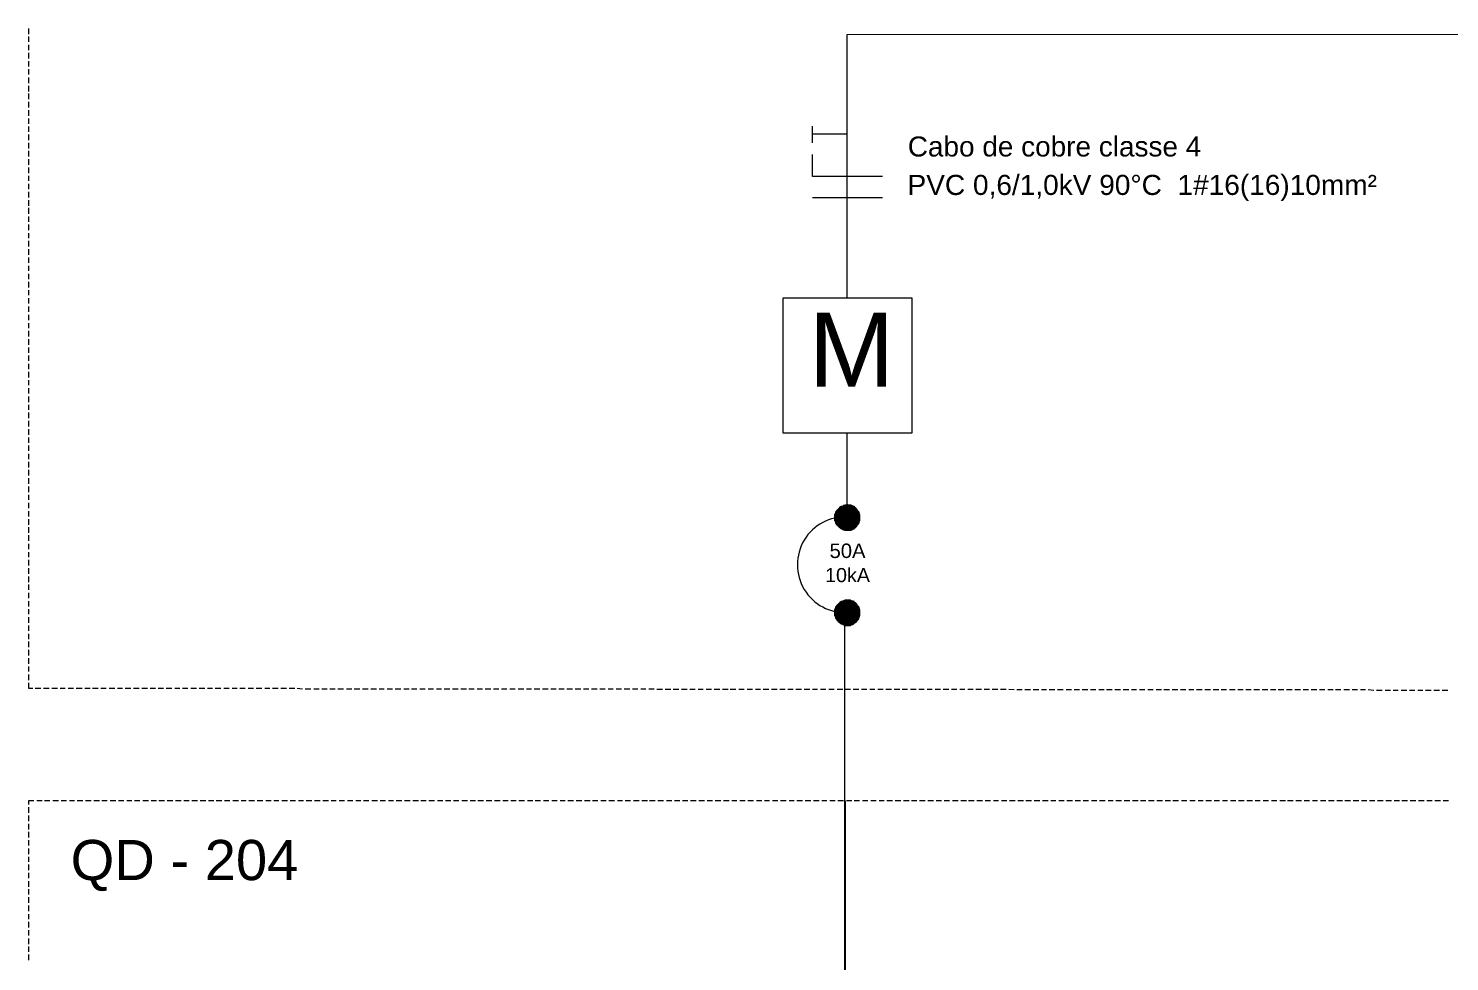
# Model space of a CAD drawing. Header units: millimetres. Extents: x 40 to 176, y -32 to 59.
# Drawn here: x 99.69 to 110.7, y 44.27 to 51.5 of the extents above; entities that cross this region are included whole.
import ezdxf

# ---------------------------------------------------------------- set-up
doc = ezdxf.new("R2010")
doc.units = ezdxf.units.MM
doc.layers.add('13 - Diagrama unifilar', color=7, linetype='Continuous', lineweight=30)
doc.styles.add('Arial0', font='arial.ttf', dxfattribs={"height": 3.14658})

msp = doc.modelspace()

# ---------------------------------------------------------------- hatches: boundary and pattern name
at = {"layer": '13 - Diagrama unifilar', "true_color": 0x000007}
h = msp.add_hatch(color=7, dxfattribs=at)
h.paths.add_polyline_path([(106.096, 47.781), (105.971, 47.781), (106.103, 47.774)])
h.paths.add_polyline_path([(105.971, 47.781), (106.103, 47.774), (105.963, 47.774)])
h = msp.add_hatch(color=7, dxfattribs=at)
h.paths.add_polyline_path([(106.089, 47.788), (105.978, 47.788), (106.096, 47.781)])
h.paths.add_polyline_path([(105.978, 47.788), (106.096, 47.781), (105.971, 47.781)])
h = msp.add_hatch(color=7, dxfattribs=at)
h.paths.add_polyline_path([(106.082, 47.791), (105.985, 47.791), (106.089, 47.788)])
h.paths.add_polyline_path([(105.985, 47.791), (106.089, 47.788), (105.978, 47.788)])
h = msp.add_hatch(color=7, dxfattribs=at)
h.paths.add_polyline_path([(106.075, 47.795), (105.997, 47.795), (106.082, 47.791)])
h.paths.add_polyline_path([(105.997, 47.795), (106.082, 47.791), (105.985, 47.791)])
h = msp.add_hatch(color=7, dxfattribs=at)
h.paths.add_polyline_path([(106.064, 47.798), (106.004, 47.798), (106.075, 47.795)])
h.paths.add_polyline_path([(106.004, 47.798), (106.075, 47.795), (105.997, 47.795)])
h = msp.add_hatch(color=7, dxfattribs=at)
h.paths.add_polyline_path([(106.057, 47.802), (106.013, 47.802), (106.064, 47.798)])
h.paths.add_polyline_path([(106.013, 47.802), (106.064, 47.798), (106.004, 47.798)])
for points in [[(106.039, 47.807), (106.043, 47.802), (106.02, 47.802)], [(106.039, 47.069), (106.043, 47.066), (106.02, 47.066)]]:
    msp.add_hatch(color=7, dxfattribs=at).paths.add_polyline_path(points)
h = msp.add_hatch(color=7, dxfattribs=at)
h.paths.add_polyline_path([(106.125, 47.734), (105.942, 47.734), (106.128, 47.727)])
h.paths.add_polyline_path([(105.942, 47.734), (106.128, 47.727), (105.939, 47.727)])
h = msp.add_hatch(color=7, dxfattribs=at)
h.paths.add_polyline_path([(106.128, 47.727), (105.939, 47.727), (106.128, 47.717)])
h.paths.add_polyline_path([(105.939, 47.727), (106.128, 47.717), (105.939, 47.717)])
h = msp.add_hatch(color=7, dxfattribs=at)
h.paths.add_polyline_path([(106.128, 47.717), (105.939, 47.717), (106.128, 47.709)])
h.paths.add_polyline_path([(105.939, 47.717), (106.128, 47.709), (105.939, 47.709)])
h = msp.add_hatch(color=7, dxfattribs=at)
h.paths.add_polyline_path([(106.128, 47.709), (105.939, 47.709), (106.128, 47.699)])
h.paths.add_polyline_path([(105.939, 47.709), (106.128, 47.699), (105.939, 47.699)])
h = msp.add_hatch(color=7, dxfattribs=at)
h.paths.add_polyline_path([(106.128, 47.699), (105.939, 47.699), (106.128, 47.688)])
h.paths.add_polyline_path([(105.939, 47.699), (106.128, 47.688), (105.939, 47.688)])
h = msp.add_hatch(color=7, dxfattribs=at)
h.paths.add_polyline_path([(106.128, 47.688), (105.939, 47.688), (106.125, 47.681)])
h.paths.add_polyline_path([(105.939, 47.688), (106.125, 47.681), (105.942, 47.681)])
h = msp.add_hatch(color=7, dxfattribs=at)
h.paths.add_polyline_path([(106.121, 47.745), (105.946, 47.745), (106.125, 47.734)])
h.paths.add_polyline_path([(105.946, 47.745), (106.125, 47.734), (105.942, 47.734)])
h = msp.add_hatch(color=7, dxfattribs=at)
h.paths.add_polyline_path([(106.125, 47.681), (105.942, 47.681), (106.121, 47.674)])
h.paths.add_polyline_path([(105.942, 47.681), (106.121, 47.674), (105.946, 47.674)])
h = msp.add_hatch(color=7, dxfattribs=at)
h.paths.add_polyline_path([(106.114, 47.759), (105.953, 47.759), (106.118, 47.752)])
h.paths.add_polyline_path([(105.953, 47.759), (106.118, 47.752), (105.946, 47.752)])
h = msp.add_hatch(color=7, dxfattribs=at)
h.paths.add_polyline_path([(106.118, 47.752), (105.946, 47.752), (106.121, 47.745)])
h.paths.add_polyline_path([(105.946, 47.752), (106.121, 47.745), (105.946, 47.745)])
h = msp.add_hatch(color=7, dxfattribs=at)
h.paths.add_polyline_path([(106.121, 47.674), (105.946, 47.674), (106.118, 47.663)])
h.paths.add_polyline_path([(105.946, 47.674), (106.118, 47.663), (105.946, 47.663)])
h = msp.add_hatch(color=7, dxfattribs=at)
h.paths.add_polyline_path([(106.107, 47.766), (105.956, 47.766), (106.114, 47.759)])
h.paths.add_polyline_path([(105.956, 47.766), (106.114, 47.759), (105.953, 47.759)])
h = msp.add_hatch(color=7, dxfattribs=at)
h.paths.add_polyline_path([(106.103, 47.774), (105.963, 47.774), (106.107, 47.766)])
h.paths.add_polyline_path([(105.963, 47.774), (106.107, 47.766), (105.956, 47.766)])
h = msp.add_hatch(color=7, dxfattribs=at)
h.paths.add_polyline_path([(106.118, 47.663), (105.946, 47.663), (106.114, 47.656)])
h.paths.add_polyline_path([(105.946, 47.663), (106.114, 47.656), (105.953, 47.656)])
h = msp.add_hatch(color=7, dxfattribs=at)
h.paths.add_polyline_path([(106.114, 47.656), (105.953, 47.656), (106.107, 47.649)])
h.paths.add_polyline_path([(105.953, 47.656), (106.107, 47.649), (105.956, 47.649)])
h = msp.add_hatch(color=7, dxfattribs=at)
h.paths.add_polyline_path([(106.107, 47.649), (105.956, 47.649), (106.103, 47.642)])
h.paths.add_polyline_path([(105.956, 47.649), (106.103, 47.642), (105.963, 47.642)])
h = msp.add_hatch(color=7, dxfattribs=at)
h.paths.add_polyline_path([(106.103, 47.642), (105.963, 47.642), (106.096, 47.635)])
h.paths.add_polyline_path([(105.963, 47.642), (106.096, 47.635), (105.971, 47.635)])
h = msp.add_hatch(color=7, dxfattribs=at)
h.paths.add_polyline_path([(106.096, 47.635), (105.971, 47.635), (106.089, 47.631)])
h.paths.add_polyline_path([(105.971, 47.635), (106.089, 47.631), (105.978, 47.631)])
h = msp.add_hatch(color=7, dxfattribs=at)
h.paths.add_polyline_path([(106.089, 47.631), (105.978, 47.631), (106.082, 47.624)])
h.paths.add_polyline_path([(105.978, 47.631), (106.082, 47.624), (105.985, 47.624)])
h = msp.add_hatch(color=7, dxfattribs=at)
h.paths.add_polyline_path([(106.082, 47.624), (105.985, 47.624), (106.075, 47.619)])
h.paths.add_polyline_path([(105.985, 47.624), (106.075, 47.619), (105.997, 47.619)])
h = msp.add_hatch(color=7, dxfattribs=at)
h.paths.add_polyline_path([(106.075, 47.619), (105.997, 47.619), (106.064, 47.617)])
h.paths.add_polyline_path([(105.997, 47.619), (106.064, 47.617), (106.004, 47.617)])
h = msp.add_hatch(color=7, dxfattribs=at)
h.paths.add_polyline_path([(106.064, 47.617), (106.004, 47.617), (106.057, 47.612)])
h.paths.add_polyline_path([(106.004, 47.617), (106.057, 47.612), (106.013, 47.612)])
h = msp.add_hatch(color=7, dxfattribs=at)
h.paths.add_polyline_path([(106.114, 47.023), (105.953, 47.023), (106.118, 47.016)])
h.paths.add_polyline_path([(105.953, 47.023), (106.118, 47.016), (105.946, 47.016)])
h = msp.add_hatch(color=7, dxfattribs=at)
h.paths.add_polyline_path([(106.118, 47.016), (105.946, 47.016), (106.121, 47.009)])
h.paths.add_polyline_path([(105.946, 47.016), (106.121, 47.009), (105.946, 47.009)])
h = msp.add_hatch(color=7, dxfattribs=at)
h.paths.add_polyline_path([(106.107, 47.03), (105.956, 47.03), (106.114, 47.023)])
h.paths.add_polyline_path([(105.956, 47.03), (106.114, 47.023), (105.953, 47.023)])
h = msp.add_hatch(color=7, dxfattribs=at)
h.paths.add_polyline_path([(106.103, 47.037), (105.963, 47.037), (106.107, 47.03)])
h.paths.add_polyline_path([(105.963, 47.037), (106.107, 47.03), (105.956, 47.03)])
h = msp.add_hatch(color=7, dxfattribs=at)
h.paths.add_polyline_path([(106.096, 47.044), (105.971, 47.044), (106.103, 47.037)])
h.paths.add_polyline_path([(105.971, 47.044), (106.103, 47.037), (105.963, 47.037)])
h = msp.add_hatch(color=7, dxfattribs=at)
h.paths.add_polyline_path([(106.089, 47.051), (105.978, 47.051), (106.096, 47.044)])
h.paths.add_polyline_path([(105.978, 47.051), (106.096, 47.044), (105.971, 47.044)])
h = msp.add_hatch(color=7, dxfattribs=at)
h.paths.add_polyline_path([(106.082, 47.055), (105.985, 47.055), (106.089, 47.051)])
h.paths.add_polyline_path([(105.985, 47.055), (106.089, 47.051), (105.978, 47.051)])
h = msp.add_hatch(color=7, dxfattribs=at)
h.paths.add_polyline_path([(106.075, 47.059), (105.997, 47.059), (106.082, 47.055)])
h.paths.add_polyline_path([(105.997, 47.059), (106.082, 47.055), (105.985, 47.055)])
h = msp.add_hatch(color=7, dxfattribs=at)
h.paths.add_polyline_path([(106.064, 47.062), (106.004, 47.062), (106.075, 47.059)])
h.paths.add_polyline_path([(106.004, 47.062), (106.075, 47.059), (105.997, 47.059)])
h = msp.add_hatch(color=7, dxfattribs=at)
h.paths.add_polyline_path([(106.057, 47.066), (106.013, 47.066), (106.064, 47.062)])
h.paths.add_polyline_path([(106.013, 47.066), (106.064, 47.062), (106.004, 47.062)])
h = msp.add_hatch(color=7, dxfattribs=at)
h.paths.add_polyline_path([(106.125, 46.998), (105.942, 46.998), (106.128, 46.991)])
h.paths.add_polyline_path([(105.942, 46.998), (106.128, 46.991), (105.939, 46.991)])
h = msp.add_hatch(color=7, dxfattribs=at)
h.paths.add_polyline_path([(106.128, 46.991), (105.939, 46.991), (106.128, 46.98)])
h.paths.add_polyline_path([(105.939, 46.991), (106.128, 46.98), (105.939, 46.98)])
h = msp.add_hatch(color=7, dxfattribs=at)
h.paths.add_polyline_path([(106.128, 46.98), (105.939, 46.98), (106.128, 46.973)])
h.paths.add_polyline_path([(105.939, 46.98), (106.128, 46.973), (105.939, 46.973)])
h = msp.add_hatch(color=7, dxfattribs=at)
h.paths.add_polyline_path([(106.128, 46.973), (105.939, 46.973), (106.128, 46.962)])
h.paths.add_polyline_path([(105.939, 46.973), (106.128, 46.962), (105.939, 46.962)])
h = msp.add_hatch(color=7, dxfattribs=at)
h.paths.add_polyline_path([(106.128, 46.962), (105.939, 46.962), (106.128, 46.952)])
h.paths.add_polyline_path([(105.939, 46.962), (106.128, 46.952), (105.939, 46.952)])
h = msp.add_hatch(color=7, dxfattribs=at)
h.paths.add_polyline_path([(106.128, 46.952), (105.939, 46.952), (106.125, 46.945)])
h.paths.add_polyline_path([(105.939, 46.952), (106.125, 46.945), (105.942, 46.945)])
h = msp.add_hatch(color=7, dxfattribs=at)
h.paths.add_polyline_path([(106.121, 47.009), (105.946, 47.009), (106.125, 46.998)])
h.paths.add_polyline_path([(105.946, 47.009), (106.125, 46.998), (105.942, 46.998)])
h = msp.add_hatch(color=7, dxfattribs=at)
h.paths.add_polyline_path([(106.125, 46.945), (105.942, 46.945), (106.121, 46.938)])
h.paths.add_polyline_path([(105.942, 46.945), (106.121, 46.938), (105.946, 46.938)])
h = msp.add_hatch(color=7, dxfattribs=at)
h.paths.add_polyline_path([(106.121, 46.938), (105.946, 46.938), (106.118, 46.927)])
h.paths.add_polyline_path([(105.946, 46.938), (106.118, 46.927), (105.946, 46.927)])
h = msp.add_hatch(color=7, dxfattribs=at)
h.paths.add_polyline_path([(106.118, 46.927), (105.946, 46.927), (106.114, 46.92)])
h.paths.add_polyline_path([(105.946, 46.927), (106.114, 46.92), (105.953, 46.92)])
h = msp.add_hatch(color=7, dxfattribs=at)
h.paths.add_polyline_path([(106.114, 46.92), (105.953, 46.92), (106.107, 46.913)])
h.paths.add_polyline_path([(105.953, 46.92), (106.107, 46.913), (105.956, 46.913)])
h = msp.add_hatch(color=7, dxfattribs=at)
h.paths.add_polyline_path([(106.107, 46.913), (105.956, 46.913), (106.103, 46.904)])
h.paths.add_polyline_path([(105.956, 46.913), (106.103, 46.904), (105.963, 46.904)])
h = msp.add_hatch(color=7, dxfattribs=at)
h.paths.add_polyline_path([(106.103, 46.904), (105.963, 46.904), (106.096, 46.897)])
h.paths.add_polyline_path([(105.963, 46.904), (106.096, 46.897), (105.971, 46.897)])
h = msp.add_hatch(color=7, dxfattribs=at)
h.paths.add_polyline_path([(106.096, 46.897), (105.971, 46.897), (106.089, 46.894)])
h.paths.add_polyline_path([(105.971, 46.897), (106.089, 46.894), (105.978, 46.894)])
h = msp.add_hatch(color=7, dxfattribs=at)
h.paths.add_polyline_path([(106.089, 46.894), (105.978, 46.894), (106.082, 46.887)])
h.paths.add_polyline_path([(105.978, 46.894), (106.082, 46.887), (105.985, 46.887)])
h = msp.add_hatch(color=7, dxfattribs=at)
h.paths.add_polyline_path([(106.082, 46.887), (105.985, 46.887), (106.075, 46.883)])
h.paths.add_polyline_path([(105.985, 46.887), (106.075, 46.883), (105.997, 46.883)])
h = msp.add_hatch(color=7, dxfattribs=at)
h.paths.add_polyline_path([(106.075, 46.883), (105.997, 46.883), (106.064, 46.881)])
h.paths.add_polyline_path([(105.997, 46.883), (106.064, 46.881), (106.004, 46.881)])
h = msp.add_hatch(color=7, dxfattribs=at)
h.paths.add_polyline_path([(106.064, 46.881), (106.004, 46.881), (106.057, 46.876)])
h.paths.add_polyline_path([(106.004, 46.881), (106.057, 46.876), (106.013, 46.876)])

# ---------------------------------------------------------------- linework, layer by layer
at = {"layer": '13 - Diagrama unifilar', "color": 6, "linetype": 'Continuous', "lineweight": 20, "true_color": 0x000006}
for points in [[(99.689, 51.497), (99.689, 51.453), (99.689, 51.453)], [(99.689, 51.435), (99.689, 51.392), (99.689, 51.392)], [(99.689, 51.371), (99.689, 51.328), (99.689, 51.328)], [(99.689, 51.307), (99.689, 51.264), (99.689, 51.264)], [(99.689, 51.243), (99.689, 51.203), (99.689, 51.203)], [(99.689, 51.181), (99.689, 51.139), (99.689, 51.139)], [(99.689, 51.117), (99.689, 51.074), (99.689, 51.074)], [(99.689, 51.053), (99.689, 51.009), (99.689, 51.009)], [(99.689, 50.993), (99.689, 50.949), (99.689, 50.949)], [(99.689, 50.927), (99.689, 50.885), (99.689, 50.885)], [(99.689, 50.863), (99.689, 50.821), (99.689, 50.821)], [(99.689, 50.798), (99.689, 50.759), (99.689, 50.759)], [(99.689, 50.738), (99.689, 50.695), (99.689, 50.695)], [(99.689, 50.674), (99.689, 50.631), (99.689, 50.631)], [(99.689, 50.61), (99.689, 50.567), (99.689, 50.567)], [(99.689, 50.548), (99.689, 50.505), (99.689, 50.505)], [(99.689, 50.484), (99.689, 50.441), (99.689, 50.441)], [(99.689, 50.42), (99.689, 50.377), (99.689, 50.377)], [(99.689, 50.356), (99.689, 50.317), (99.689, 50.317)], [(99.689, 50.294), (99.689, 50.252), (99.689, 50.252)], [(99.689, 50.23), (99.689, 50.188), (99.689, 50.188)], [(99.689, 50.166), (99.689, 50.122), (99.689, 50.122)], [(99.689, 50.106), (99.689, 50.062), (99.689, 50.062)], [(99.689, 50.041), (99.689, 49.998), (99.689, 49.998)], [(99.689, 49.977), (99.689, 49.934), (99.689, 49.934)], [(99.689, 49.911), (99.689, 49.872), (99.689, 49.872)], [(99.689, 49.851), (99.689, 49.808), (99.689, 49.808)], [(99.689, 49.787), (99.689, 49.744), (99.689, 49.744)], [(99.689, 49.723), (99.689, 49.68), (99.689, 49.68)], [(99.689, 49.659), (99.689, 49.62), (99.689, 49.62)], [(99.689, 49.597), (99.689, 49.554), (99.689, 49.554)], [(99.689, 49.533), (99.689, 49.49), (99.689, 49.49)], [(99.689, 49.469), (99.689, 49.43), (99.689, 49.43)], [(99.689, 49.407), (99.689, 49.365), (99.689, 49.365)], [(99.689, 49.343), (99.689, 49.301), (99.689, 49.301)], [(99.689, 49.279), (99.689, 49.237), (99.689, 49.237)], [(99.689, 49.214), (99.689, 49.175), (99.689, 49.175)], [(99.689, 49.154), (99.689, 49.111), (99.689, 49.111)], [(99.689, 49.09), (99.689, 49.047), (99.689, 49.047)], [(99.689, 49.026), (99.689, 48.985), (99.689, 48.985)], [(99.689, 48.964), (99.689, 48.921), (99.689, 48.921)], [(99.689, 48.9), (99.689, 48.857), (99.689, 48.857)], [(99.689, 48.836), (99.689, 48.793), (99.689, 48.793)], [(99.689, 48.772), (99.689, 48.733), (99.689, 48.733)], [(99.689, 48.71), (99.689, 48.668), (99.689, 48.668)], [(99.689, 48.646), (99.689, 48.603), (99.689, 48.603)], [(99.689, 48.582), (99.689, 48.543), (99.689, 48.543)], [(99.689, 48.522), (99.689, 48.478), (99.689, 48.478)], [(99.689, 48.457), (99.689, 48.414), (99.689, 48.414)], [(99.689, 48.392), (99.689, 48.35), (99.689, 48.35)], [(99.689, 48.328), (99.689, 48.288), (99.689, 48.288)], [(99.689, 48.267), (99.689, 48.224), (99.689, 48.224)], [(99.689, 48.203), (99.689, 48.16), (99.689, 48.16)], [(99.689, 48.139), (99.689, 48.096), (99.689, 48.096)], [(99.689, 48.078), (99.689, 48.034), (99.689, 48.034)], [(99.689, 48.013), (99.689, 47.97), (99.689, 47.97)], [(99.689, 47.949), (99.689, 47.906), (99.689, 47.906)], [(99.689, 47.885), (99.689, 47.846), (99.689, 47.846)], [(99.689, 47.823), (99.689, 47.781), (99.689, 47.781)], [(99.689, 47.759), (99.689, 47.717), (99.689, 47.717)], [(99.689, 47.695), (99.689, 47.653), (99.689, 47.653)], [(99.689, 47.635), (99.689, 47.591), (99.689, 47.591)], [(99.689, 47.571), (99.689, 47.527), (99.689, 47.527)], [(99.689, 47.506), (99.689, 47.463), (99.689, 47.463)], [(99.689, 47.441), (99.689, 47.402), (99.689, 47.402)], [(99.689, 47.381), (99.689, 47.337), (99.689, 47.337)], [(99.689, 47.316), (99.689, 47.273), (99.689, 47.273)], [(99.689, 47.252), (99.689, 47.209), (99.689, 47.209)], [(99.689, 47.191), (99.689, 47.149), (99.689, 47.149)], [(99.689, 47.126), (99.689, 47.083), (99.689, 47.083)], [(99.689, 47.062), (99.689, 47.019), (99.689, 47.019)], [(99.689, 46.998), (99.689, 46.959), (99.689, 46.959)], [(99.689, 46.938), (99.689, 46.894), (99.689, 46.894)], [(99.689, 46.872), (99.689, 46.83), (99.689, 46.83)], [(99.689, 46.808), (99.689, 46.766), (99.689, 46.766)], [(99.689, 46.748), (99.689, 46.705), (99.689, 46.705)], [(99.689, 46.684), (99.689, 46.64), (99.689, 46.64)], [(99.689, 46.619), (99.689, 46.576), (99.689, 46.576)], [(99.689, 46.555), (99.689, 46.515), (99.689, 46.515)], [(99.689, 46.494), (99.689, 46.45), (99.689, 46.45)], [(99.689, 46.429), (99.689, 46.386), (99.724, 46.386)], [(99.742, 46.386), (99.785, 46.386), (99.785, 46.386)], [(99.806, 46.386), (99.849, 46.386), (99.849, 46.386)], [(99.87, 46.386), (99.914, 46.386), (99.914, 46.386)], [(99.935, 46.386), (99.974, 46.386), (99.974, 46.386)], [(99.996, 46.386), (100.039, 46.386), (100.039, 46.386)], [(100.06, 46.386), (100.104, 46.386), (100.104, 46.386)], [(100.125, 46.386), (100.168, 46.386), (100.168, 46.386)], [(100.186, 46.386), (100.228, 46.386), (100.228, 46.386)], [(100.25, 46.386), (100.292, 46.386), (100.292, 46.386)], [(100.315, 46.386), (100.357, 46.386), (100.357, 46.386)], [(100.379, 46.386), (100.418, 46.386), (100.418, 46.386)], [(100.439, 46.386), (100.482, 46.386), (100.482, 46.386)], [(100.503, 46.386), (100.546, 46.386), (100.546, 46.386)], [(100.567, 46.386), (100.611, 46.386), (100.611, 46.386)], [(100.633, 46.386), (100.672, 46.386), (100.672, 46.386)], [(100.693, 46.386), (100.736, 46.386), (100.736, 46.386)], [(100.757, 46.386), (100.801, 46.386), (100.801, 46.386)], [(100.822, 46.386), (100.861, 46.386), (100.861, 46.386)], [(100.883, 46.386), (100.925, 46.386), (100.925, 46.386)], [(100.947, 46.386), (100.991, 46.386), (100.991, 46.386)], [(101.012, 46.386), (101.055, 46.386), (101.055, 46.386)], [(101.076, 46.386), (101.115, 46.386), (101.115, 46.386)], [(101.136, 46.386), (101.179, 46.386), (101.179, 46.386)], [(101.202, 46.386), (101.243, 46.386), (101.243, 46.386)], [(101.266, 46.386), (101.305, 46.386), (101.305, 46.386)], [(101.326, 46.386), (101.369, 46.386), (101.369, 46.386)], [(101.39, 46.386), (101.433, 46.386), (101.433, 46.386)], [(101.454, 46.386), (101.498, 46.386), (101.498, 46.386)], [(101.519, 46.386), (101.559, 46.386), (101.559, 46.386)], [(101.58, 46.386), (101.623, 46.386), (101.623, 46.386)], [(101.644, 46.386), (101.688, 46.386), (101.688, 46.386)], [(101.709, 46.386), (101.752, 46.386), (101.752, 46.386)], [(101.77, 46.386), (101.812, 46.383), (101.812, 46.383)], [(101.834, 46.383), (101.876, 46.383), (101.876, 46.383)], [(101.899, 46.383), (101.94, 46.383), (101.94, 46.383)], [(101.963, 46.383), (102.002, 46.383), (102.002, 46.383)], [(102.023, 46.383), (102.066, 46.383), (102.066, 46.383)], [(102.087, 46.383), (102.13, 46.383), (102.13, 46.383)], [(102.153, 46.383), (102.195, 46.383), (102.195, 46.383)], [(102.213, 46.383), (102.256, 46.383), (102.256, 46.383)], [(102.277, 46.383), (102.32, 46.383), (102.32, 46.383)], [(102.341, 46.383), (102.385, 46.383), (102.385, 46.383)], [(102.406, 46.383), (102.445, 46.383), (102.445, 46.383)], [(102.467, 46.383), (102.51, 46.383), (102.51, 46.383)], [(102.531, 46.383), (102.575, 46.383), (102.575, 46.383)], [(102.596, 46.383), (102.639, 46.383), (102.639, 46.383)], [(102.656, 46.383), (102.699, 46.383), (102.699, 46.383)], [(102.721, 46.383), (102.763, 46.383), (102.763, 46.383)], [(102.785, 46.383), (102.827, 46.383), (102.827, 46.383)], [(102.85, 46.383), (102.889, 46.383), (102.889, 46.383)], [(102.91, 46.383), (102.953, 46.383), (102.953, 46.383)], [(102.974, 46.383), (103.017, 46.383), (103.017, 46.383)], [(103.038, 46.383), (103.082, 46.383), (103.082, 46.383)], [(103.1, 46.383), (103.143, 46.383), (103.143, 46.383)], [(103.164, 46.383), (103.207, 46.383), (103.207, 46.383)], [(103.228, 46.383), (103.272, 46.383), (103.272, 46.383)], [(103.292, 46.383), (103.332, 46.383), (103.332, 46.383)], [(103.354, 46.383), (103.396, 46.383), (103.396, 46.383)], [(103.418, 46.383), (103.46, 46.383), (103.46, 46.383)], [(103.482, 46.383), (103.526, 46.383), (103.526, 46.383)], [(103.547, 46.383), (103.586, 46.383), (103.586, 46.383)], [(103.607, 46.383), (103.65, 46.383), (103.65, 46.383)], [(103.672, 46.383), (103.714, 46.383), (103.714, 46.383)], [(103.737, 46.383), (103.776, 46.383), (103.776, 46.383)], [(103.797, 46.383), (103.84, 46.383), (103.84, 46.383)], [(103.861, 46.383), (103.904, 46.383), (103.904, 46.383)], [(103.925, 46.383), (103.969, 46.383), (103.969, 46.383)], [(103.989, 46.383), (104.03, 46.383), (104.03, 46.383)], [(104.051, 46.383), (104.094, 46.383), (104.094, 46.383)], [(104.115, 46.383), (104.158, 46.383), (104.158, 46.383)], [(104.179, 46.383), (104.219, 46.383), (104.219, 46.383)], [(104.241, 46.383), (104.283, 46.383), (104.283, 46.383)], [(104.305, 46.383), (104.347, 46.383), (104.347, 46.383)], [(104.369, 46.383), (104.411, 46.383), (104.411, 46.383)], [(104.434, 46.383), (104.473, 46.383), (104.473, 46.383)], [(104.494, 46.383), (104.537, 46.383), (104.537, 46.383)], [(104.558, 46.379), (104.601, 46.379), (104.601, 46.379)], [(104.622, 46.379), (104.666, 46.379), (104.666, 46.379)], [(104.684, 46.379), (104.727, 46.379), (104.727, 46.379)], [(104.748, 46.379), (104.791, 46.379), (104.791, 46.379)], [(104.812, 46.379), (104.855, 46.379), (104.855, 46.379)], [(104.876, 46.379), (104.916, 46.379), (104.916, 46.379)], [(104.938, 46.379), (104.98, 46.379), (104.98, 46.379)], [(105.002, 46.379), (105.045, 46.379), (105.045, 46.379)], [(105.066, 46.379), (105.11, 46.379), (105.11, 46.379)], [(105.126, 46.379), (105.17, 46.379), (105.17, 46.379)], [(105.192, 46.379), (105.234, 46.379), (105.234, 46.379)], [(105.256, 46.379), (105.298, 46.379), (105.298, 46.379)], [(105.321, 46.379), (105.36, 46.379), (105.36, 46.379)], [(105.381, 46.379), (105.424, 46.379), (105.424, 46.379)], [(105.445, 46.379), (105.488, 46.379), (105.488, 46.379)], [(105.509, 46.379), (105.552, 46.379), (105.552, 46.379)], [(105.571, 46.379), (105.614, 46.379), (105.614, 46.379)], [(105.635, 46.379), (105.678, 46.379), (105.678, 46.379)], [(105.699, 46.379), (105.742, 46.379), (105.742, 46.379)], [(105.763, 46.379), (105.802, 46.379), (105.802, 46.379)], [(105.825, 46.379), (105.867, 46.379), (105.867, 46.379)], [(105.889, 46.379), (105.931, 46.379), (105.931, 46.379)], [(105.953, 46.379), (105.997, 46.379), (105.997, 46.379)], [(106.013, 46.379), (106.057, 46.379), (106.057, 46.379)], [(106.078, 46.379), (106.121, 46.379), (106.121, 46.379)], [(106.142, 46.379), (106.185, 46.379), (106.185, 46.379)], [(106.208, 46.379), (106.247, 46.379), (106.247, 46.379)], [(106.268, 46.379), (106.311, 46.379), (106.311, 46.379)], [(106.332, 46.379), (106.375, 46.379), (106.375, 46.379)], [(106.396, 46.379), (106.439, 46.379), (106.439, 46.379)], [(106.458, 46.379), (106.499, 46.379), (106.499, 46.379)], [(106.522, 46.379), (106.565, 46.379), (106.565, 46.379)], [(106.586, 46.379), (106.629, 46.379), (106.629, 46.379)], [(106.65, 46.379), (106.689, 46.379), (106.689, 46.379)], [(106.712, 46.379), (106.754, 46.379), (106.754, 46.379)], [(106.776, 46.379), (106.818, 46.379), (106.818, 46.379)], [(106.84, 46.379), (106.882, 46.379), (106.882, 46.379)], [(106.905, 46.379), (106.944, 46.379), (106.944, 46.379)], [(106.965, 46.379), (107.008, 46.379), (107.008, 46.379)], [(107.029, 46.379), (107.072, 46.379), (107.072, 46.379)], [(107.093, 46.379), (107.134, 46.379), (107.134, 46.379)], [(107.155, 46.379), (107.198, 46.379), (107.198, 46.379)], [(107.219, 46.379), (107.262, 46.379), (107.262, 46.379)], [(107.283, 46.379), (107.326, 46.376), (107.326, 46.376)], [(107.347, 46.376), (107.386, 46.376), (107.386, 46.376)], [(107.409, 46.376), (107.451, 46.376), (107.451, 46.376)], [(107.473, 46.376), (107.516, 46.376), (107.516, 46.376)], [(107.537, 46.376), (107.576, 46.376), (107.576, 46.376)], [(107.597, 46.376), (107.641, 46.376), (107.641, 46.376)], [(107.662, 46.376), (107.705, 46.376), (107.705, 46.376)], [(107.727, 46.376), (107.769, 46.376), (107.769, 46.376)], [(107.791, 46.376), (107.831, 46.376), (107.831, 46.376)], [(107.852, 46.376), (107.895, 46.376), (107.895, 46.376)], [(107.916, 46.376), (107.959, 46.376), (107.959, 46.376)], [(107.98, 46.376), (108.023, 46.376), (108.023, 46.376)], [(108.041, 46.376), (108.085, 46.376), (108.085, 46.376)], [(108.106, 46.376), (108.149, 46.376), (108.149, 46.376)], [(108.17, 46.376), (108.213, 46.376), (108.213, 46.376)], [(108.234, 46.376), (108.273, 46.376), (108.273, 46.376)], [(108.296, 46.376), (108.338, 46.376), (108.338, 46.376)], [(108.36, 46.376), (108.402, 46.376), (108.402, 46.376)], [(108.424, 46.376), (108.466, 46.376), (108.466, 46.376)], [(108.484, 46.376), (108.528, 46.376), (108.528, 46.376)], [(108.549, 46.376), (108.592, 46.376), (108.592, 46.376)], [(108.613, 46.376), (108.656, 46.376), (108.656, 46.376)], [(108.678, 46.376), (108.718, 46.376), (108.718, 46.376)], [(108.738, 46.376), (108.782, 46.376), (108.782, 46.376)], [(108.803, 46.376), (108.846, 46.376), (108.846, 46.376)], [(108.867, 46.376), (108.91, 46.376), (108.91, 46.376)], [(108.928, 46.376), (108.97, 46.376), (108.97, 46.376)], [(108.993, 46.376), (109.036, 46.376), (109.036, 46.376)], [(109.057, 46.376), (109.1, 46.376), (109.1, 46.376)], [(109.121, 46.376), (109.16, 46.376), (109.16, 46.376)], [(109.181, 46.376), (109.225, 46.376), (109.225, 46.376)], [(109.247, 46.376), (109.289, 46.376), (109.289, 46.376)], [(109.311, 46.376), (109.353, 46.376), (109.353, 46.376)], [(109.371, 46.376), (109.414, 46.376), (109.414, 46.376)], [(109.435, 46.376), (109.479, 46.376), (109.479, 46.376)], [(109.5, 46.376), (109.543, 46.376), (109.543, 46.376)], [(109.564, 46.376), (109.604, 46.376), (109.604, 46.376)], [(109.625, 46.376), (109.669, 46.376), (109.669, 46.376)], [(109.69, 46.376), (109.733, 46.376), (109.733, 46.376)], [(109.754, 46.376), (109.797, 46.376), (109.797, 46.376)], [(109.815, 46.376), (109.857, 46.376), (109.857, 46.376)], [(109.88, 46.376), (109.922, 46.376), (109.922, 46.376)], [(109.944, 46.376), (109.986, 46.376), (109.986, 46.376)], [(110.008, 46.376), (110.047, 46.376), (110.047, 46.376)], [(110.068, 46.376), (110.111, 46.372), (110.111, 46.372)], [(110.132, 46.372), (110.176, 46.372), (110.176, 46.372)], [(110.198, 46.372), (110.24, 46.372), (110.24, 46.372)], [(110.262, 46.372), (110.301, 46.372), (110.301, 46.372)], [(110.322, 46.372), (110.366, 46.372), (110.366, 46.372)], [(110.387, 46.372), (110.43, 46.372), (110.43, 46.372)], [(110.451, 46.372), (110.49, 46.372), (110.49, 46.372)], [(110.512, 46.372), (110.556, 46.372), (110.556, 46.372)], [(110.577, 46.372), (110.62, 46.372), (110.62, 46.372)], [(110.641, 46.372), (110.684, 46.372), (110.684, 46.372)], [(99.731, 45.514), (99.689, 45.514), (99.689, 45.485)], [(99.795, 45.514), (99.753, 45.514), (99.753, 45.514)], [(99.856, 45.514), (99.813, 45.514), (99.813, 45.514)], [(99.921, 45.514), (99.877, 45.514), (99.877, 45.514)], [(99.985, 45.514), (99.942, 45.514), (99.942, 45.514)], [(100.046, 45.514), (100.007, 45.514), (100.007, 45.514)], [(100.111, 45.514), (100.067, 45.514), (100.067, 45.514)], [(100.175, 45.514), (100.132, 45.514), (100.132, 45.514)], [(100.239, 45.514), (100.196, 45.514), (100.196, 45.514)], [(100.299, 45.514), (100.257, 45.514), (100.257, 45.514)], [(100.365, 45.514), (100.322, 45.514), (100.322, 45.514)], [(100.429, 45.514), (100.386, 45.514), (100.386, 45.514)], [(100.489, 45.514), (100.45, 45.514), (100.45, 45.514)], [(100.553, 45.514), (100.51, 45.514), (100.51, 45.514)], [(100.618, 45.514), (100.576, 45.514), (100.576, 45.514)], [(100.682, 45.514), (100.64, 45.514), (100.64, 45.514)], [(100.743, 45.514), (100.7, 45.514), (100.7, 45.514)], [(100.808, 45.514), (100.764, 45.514), (100.764, 45.514)], [(100.872, 45.514), (100.829, 45.514), (100.829, 45.514)], [(100.933, 45.514), (100.893, 45.514), (100.893, 45.514)], [(100.998, 45.514), (100.954, 45.514), (100.954, 45.514)], [(101.062, 45.514), (101.019, 45.514), (101.019, 45.514)], [(101.126, 45.514), (101.083, 45.514), (101.083, 45.514)], [(101.186, 45.514), (101.144, 45.514), (101.144, 45.514)], [(101.25, 45.514), (101.209, 45.514), (101.209, 45.514)], [(101.315, 45.514), (101.273, 45.514), (101.273, 45.514)], [(101.376, 45.514), (101.337, 45.514), (101.337, 45.514)], [(101.44, 45.514), (101.397, 45.514), (101.397, 45.514)], [(101.505, 45.514), (101.461, 45.514), (101.461, 45.514)], [(101.569, 45.514), (101.527, 45.514), (101.527, 45.514)], [(101.63, 45.514), (101.591, 45.514), (101.591, 45.514)], [(101.695, 45.514), (101.651, 45.514), (101.651, 45.514)], [(101.759, 45.514), (101.716, 45.514), (101.716, 45.514)], [(101.819, 45.514), (101.78, 45.514), (101.78, 45.514)], [(101.885, 45.514), (101.841, 45.514), (101.841, 45.514)], [(101.949, 45.514), (101.906, 45.514), (101.906, 45.514)], [(102.013, 45.514), (101.97, 45.514), (101.97, 45.514)], [(102.073, 45.514), (102.034, 45.514), (102.034, 45.514)], [(102.137, 45.514), (102.095, 45.514), (102.095, 45.514)], [(102.202, 45.514), (102.16, 45.514), (102.16, 45.514)], [(102.263, 45.514), (102.224, 45.514), (102.224, 45.514)], [(102.327, 45.514), (102.284, 45.514), (102.284, 45.514)], [(102.392, 45.514), (102.348, 45.514), (102.348, 45.514)], [(102.456, 45.514), (102.413, 45.514), (102.413, 45.514)], [(102.517, 45.514), (102.477, 45.514), (102.477, 45.514)], [(102.582, 45.514), (102.538, 45.514), (102.538, 45.514)], [(102.646, 45.514), (102.602, 45.514), (102.602, 45.514)], [(102.71, 45.514), (102.667, 45.514), (102.667, 45.514)], [(102.77, 45.514), (102.728, 45.514), (102.728, 45.514)], [(102.834, 45.514), (102.792, 45.514), (102.792, 45.514)], [(102.9, 45.514), (102.857, 45.514), (102.857, 45.514)], [(102.96, 45.514), (102.921, 45.514), (102.921, 45.514)], [(103.024, 45.514), (102.981, 45.514), (102.981, 45.514)], [(103.089, 45.514), (103.047, 45.514), (103.047, 45.514)], [(103.153, 45.514), (103.111, 45.514), (103.111, 45.514)], [(103.214, 45.514), (103.171, 45.514), (103.171, 45.514)], [(103.279, 45.514), (103.235, 45.514), (103.235, 45.514)], [(103.343, 45.514), (103.299, 45.514), (103.299, 45.514)], [(103.404, 45.514), (103.364, 45.514), (103.364, 45.514)], [(103.468, 45.514), (103.425, 45.514), (103.425, 45.514)], [(103.533, 45.514), (103.489, 45.514), (103.489, 45.514)], [(103.597, 45.514), (103.554, 45.514), (103.554, 45.514)], [(103.657, 45.514), (103.615, 45.514), (103.615, 45.514)], [(103.721, 45.514), (103.679, 45.514), (103.679, 45.514)], [(103.786, 45.514), (103.744, 45.514), (103.744, 45.514)], [(103.847, 45.514), (103.808, 45.514), (103.808, 45.514)], [(103.911, 45.514), (103.868, 45.514), (103.868, 45.514)], [(103.976, 45.514), (103.932, 45.514), (103.932, 45.514)], [(104.04, 45.514), (103.996, 45.514), (103.996, 45.514)], [(104.101, 45.514), (104.058, 45.514), (104.058, 45.514)], [(104.165, 45.514), (104.122, 45.514), (104.122, 45.514)], [(104.23, 45.514), (104.186, 45.514), (104.186, 45.514)], [(104.29, 45.514), (104.251, 45.514), (104.251, 45.514)], [(104.354, 45.514), (104.312, 45.514), (104.312, 45.514)], [(104.42, 45.514), (104.376, 45.514), (104.376, 45.514)], [(104.484, 45.514), (104.441, 45.514), (104.441, 45.514)], [(104.544, 45.514), (104.501, 45.514), (104.501, 45.514)], [(104.608, 45.514), (104.566, 45.514), (104.566, 45.514)], [(104.672, 45.514), (104.631, 45.514), (104.631, 45.514)], [(104.734, 45.514), (104.695, 45.514), (104.695, 45.514)], [(104.798, 45.514), (104.755, 45.514), (104.755, 45.514)], [(104.862, 45.514), (104.819, 45.514), (104.819, 45.514)], [(104.927, 45.514), (104.883, 45.514), (104.883, 45.514)], [(104.988, 45.514), (104.948, 45.514), (104.948, 45.514)], [(105.052, 45.514), (105.009, 45.514), (105.009, 45.514)], [(105.117, 45.514), (105.073, 45.514), (105.073, 45.514)], [(105.177, 45.514), (105.138, 45.514), (105.138, 45.514)], [(105.241, 45.514), (105.199, 45.514), (105.199, 45.514)], [(105.305, 45.514), (105.263, 45.514), (105.263, 45.514)], [(105.371, 45.514), (105.328, 45.514), (105.328, 45.514)], [(105.431, 45.514), (105.392, 45.514), (105.392, 45.514)], [(105.495, 45.514), (105.452, 45.514), (105.452, 45.514)], [(105.559, 45.514), (105.516, 45.514), (105.516, 45.514)], [(105.621, 45.514), (105.582, 45.514), (105.582, 45.514)], [(105.685, 45.514), (105.642, 45.514), (105.642, 45.514)], [(105.749, 45.514), (105.706, 45.514), (105.706, 45.514)], [(105.814, 45.514), (105.77, 45.514), (105.77, 45.514)], [(105.874, 45.514), (105.835, 45.514), (105.835, 45.514)], [(105.939, 45.514), (105.896, 45.514), (105.896, 45.514)], [(106.004, 45.514), (105.96, 45.514), (105.96, 45.514)], [(106.068, 45.514), (106.025, 45.514), (106.025, 45.514)], [(106.128, 45.514), (106.086, 45.514), (106.086, 45.514)], [(106.192, 45.514), (106.15, 45.514), (106.15, 45.514)], [(106.256, 45.514), (106.215, 45.514), (106.215, 45.514)], [(106.318, 45.514), (106.279, 45.514), (106.279, 45.514)], [(106.382, 45.514), (106.339, 45.514), (106.339, 45.514)], [(106.446, 45.514), (106.403, 45.514), (106.403, 45.514)], [(106.511, 45.514), (106.467, 45.514), (106.467, 45.514)], [(106.572, 45.514), (106.529, 45.514), (106.529, 45.514)], [(106.636, 45.514), (106.593, 45.514), (106.593, 45.514)], [(106.701, 45.514), (106.657, 45.514), (106.657, 45.514)], [(106.761, 45.514), (106.722, 45.514), (106.722, 45.514)], [(106.825, 45.514), (106.783, 45.514), (106.783, 45.514)], [(106.891, 45.514), (106.847, 45.514), (106.847, 45.514)], [(106.955, 45.514), (106.912, 45.514), (106.912, 45.514)], [(107.015, 45.514), (106.972, 45.514), (106.972, 45.514)], [(107.079, 45.514), (107.036, 45.514), (107.036, 45.514)], [(107.143, 45.514), (107.101, 45.514), (107.101, 45.514)], [(107.205, 45.514), (107.166, 45.514), (107.166, 45.514)], [(107.269, 45.514), (107.226, 45.514), (107.226, 45.514)], [(107.333, 45.514), (107.29, 45.514), (107.29, 45.514)], [(107.398, 45.514), (107.354, 45.514), (107.354, 45.514)], [(107.459, 45.514), (107.416, 45.514), (107.416, 45.514)], [(107.523, 45.514), (107.48, 45.514), (107.48, 45.514)], [(107.588, 45.514), (107.544, 45.514), (107.544, 45.514)], [(107.648, 45.514), (107.608, 45.514), (107.608, 45.514)], [(107.712, 45.514), (107.67, 45.514), (107.67, 45.514)], [(107.776, 45.514), (107.734, 45.514), (107.734, 45.514)], [(107.84, 45.514), (107.798, 45.514), (107.798, 45.514)], [(107.902, 45.514), (107.859, 45.514), (107.859, 45.514)], [(107.966, 45.514), (107.923, 45.514), (107.923, 45.514)], [(108.03, 45.514), (107.987, 45.514), (107.987, 45.514)], [(108.092, 45.514), (108.053, 45.514), (108.053, 45.514)], [(108.156, 45.514), (108.113, 45.514), (108.113, 45.514)], [(108.22, 45.514), (108.177, 45.514), (108.177, 45.514)], [(108.285, 45.514), (108.241, 45.514), (108.241, 45.514)], [(108.345, 45.514), (108.305, 45.514), (108.305, 45.514)], [(108.41, 45.514), (108.367, 45.514), (108.367, 45.514)], [(108.474, 45.514), (108.431, 45.514), (108.431, 45.514)], [(108.535, 45.514), (108.495, 45.514), (108.495, 45.514)], [(108.599, 45.514), (108.555, 45.514), (108.555, 45.514)], [(108.663, 45.514), (108.621, 45.514), (108.621, 45.514)], [(108.727, 45.514), (108.685, 45.514), (108.685, 45.514)], [(108.789, 45.514), (108.75, 45.514), (108.75, 45.514)], [(108.853, 45.514), (108.81, 45.514), (108.81, 45.514)], [(108.917, 45.514), (108.874, 45.514), (108.874, 45.514)], [(108.979, 45.514), (108.938, 45.514), (108.938, 45.514)], [(109.043, 45.514), (109, 45.514), (109, 45.514)], [(109.107, 45.514), (109.064, 45.514), (109.064, 45.514)], [(109.171, 45.514), (109.128, 45.514), (109.128, 45.514)], [(109.232, 45.514), (109.192, 45.514), (109.192, 45.514)], [(109.296, 45.514), (109.254, 45.514), (109.254, 45.514)], [(109.36, 45.514), (109.318, 45.514), (109.318, 45.514)], [(109.426, 45.514), (109.382, 45.514), (109.382, 45.514)], [(109.486, 45.514), (109.442, 45.514), (109.442, 45.514)], [(109.55, 45.514), (109.507, 45.514), (109.507, 45.514)], [(109.614, 45.514), (109.572, 45.514), (109.572, 45.514)], [(109.676, 45.514), (109.637, 45.514), (109.637, 45.514)], [(109.74, 45.514), (109.697, 45.514), (109.697, 45.514)], [(109.804, 45.514), (109.761, 45.514), (109.761, 45.514)], [(109.868, 45.514), (109.825, 45.514), (109.825, 45.514)], [(109.93, 45.514), (109.887, 45.514), (109.887, 45.514)], [(109.994, 45.514), (109.951, 45.514), (109.951, 45.514)], [(110.058, 45.514), (110.015, 45.514), (110.015, 45.514)], [(110.118, 45.514), (110.079, 45.514), (110.079, 45.514)], [(110.183, 45.514), (110.141, 45.514), (110.141, 45.514)], [(110.247, 45.514), (110.205, 45.514), (110.205, 45.514)], [(110.311, 45.514), (110.269, 45.514), (110.269, 45.514)], [(110.373, 45.514), (110.329, 45.514), (110.329, 45.514)], [(110.437, 45.514), (110.394, 45.514), (110.394, 45.514)], [(110.501, 45.514), (110.458, 45.514), (110.458, 45.514)], [(110.563, 45.514), (110.522, 45.514), (110.522, 45.514)], [(110.627, 45.514), (110.584, 45.514), (110.584, 45.514)], [(110.691, 45.514), (110.648, 45.514), (110.648, 45.514)], [(99.689, 45.464), (99.689, 45.421), (99.689, 45.421)], [(99.689, 45.4), (99.689, 45.357), (99.689, 45.357)], [(99.689, 45.336), (99.689, 45.292), (99.689, 45.292)], [(99.689, 45.274), (99.689, 45.231), (99.689, 45.231)], [(99.689, 45.21), (99.689, 45.167), (99.689, 45.167)], [(99.689, 45.146), (99.689, 45.102), (99.689, 45.102)], [(99.689, 45.081), (99.689, 45.042), (99.689, 45.042)], [(99.689, 45.02), (99.689, 44.978), (99.689, 44.978)], [(99.689, 44.956), (99.689, 44.914), (99.689, 44.914)], [(99.689, 44.892), (99.689, 44.848), (99.689, 44.848)], [(99.689, 44.831), (99.689, 44.788), (99.689, 44.788)], [(99.689, 44.767), (99.689, 44.724), (99.689, 44.724)], [(99.689, 44.703), (99.689, 44.66), (99.689, 44.66)], [(99.689, 44.637), (99.689, 44.598), (99.689, 44.598)], [(99.689, 44.577), (99.689, 44.534), (99.689, 44.534)], [(99.689, 44.513), (99.689, 44.47), (99.689, 44.47)], [(99.689, 44.449), (99.689, 44.405), (99.689, 44.405)], [(99.689, 44.387), (99.689, 44.345), (99.689, 44.345)], [(99.689, 44.323), (99.689, 44.28), (99.689, 44.28)]]:
    msp.add_lwpolyline(points, dxfattribs=at)
at = {"layer": '13 - Diagrama unifilar', "color": 7, "linetype": 'Continuous', "lineweight": 20, "true_color": 0x000007}
for points in [[(106.032, 51.449), (112.676, 51.453), (112.676, 51.453)], [(106.032, 49.407), (106.032, 51.449), (106.032, 51.449)], [(106.032, 50.677), (105.763, 50.677), (105.763, 50.741)], [(105.763, 50.61), (105.763, 50.677), (105.763, 50.677)], [(106.304, 50.351), (106.032, 50.351), (105.763, 50.351), (105.763, 50.52)], [(106.304, 50.184), (106.032, 50.184), (105.763, 50.184)], [(106.032, 47.709), (106.032, 48.364), (106.032, 48.364)], [(106.013, 45.514), (106.013, 46.97), (106.013, 46.97)]]:
    msp.add_lwpolyline(points, dxfattribs=at)
msp.add_lwpolyline([(105.532, 48.364), (106.536, 48.364), (106.536, 49.407), (105.532, 49.407)], close=True, dxfattribs=at)
at = {"layer": '13 - Diagrama unifilar', "color": 7, "linetype": 'Continuous', "lineweight": -2, "true_color": 0x000007}
for points in [[(105.971, 47.781), (106.103, 47.774), (105.963, 47.774)], [(105.978, 47.788), (106.096, 47.781), (105.971, 47.781)], [(106.096, 47.781), (105.971, 47.781), (106.103, 47.774)], [(105.985, 47.791), (106.089, 47.788), (105.978, 47.788)], [(106.089, 47.788), (105.978, 47.788), (106.096, 47.781)], [(105.997, 47.795), (106.082, 47.791), (105.985, 47.791)], [(106.082, 47.791), (105.985, 47.791), (106.089, 47.788)], [(106.004, 47.798), (106.075, 47.795), (105.997, 47.795)], [(106.075, 47.795), (105.997, 47.795), (106.082, 47.791)], [(106.013, 47.802), (106.064, 47.798), (106.004, 47.798)], [(106.064, 47.798), (106.004, 47.798), (106.075, 47.795)], [(106.02, 47.802), (106.057, 47.802), (106.013, 47.802)], [(106.057, 47.802), (106.013, 47.802), (106.064, 47.798)], [(106.039, 47.807), (106.043, 47.802), (106.02, 47.802)], [(106.043, 47.802), (106.02, 47.802), (106.057, 47.802)], [(105.942, 47.734), (106.128, 47.727), (105.939, 47.727)], [(106.128, 47.727), (105.939, 47.727), (106.128, 47.717)], [(105.939, 47.727), (106.128, 47.717), (105.939, 47.717)], [(106.128, 47.717), (105.939, 47.717), (106.128, 47.709)], [(105.939, 47.717), (106.128, 47.709), (105.939, 47.709)], [(106.128, 47.709), (105.939, 47.709), (106.128, 47.699)], [(105.939, 47.709), (106.128, 47.699), (105.939, 47.699)], [(106.128, 47.699), (105.939, 47.699), (106.128, 47.688)], [(105.939, 47.699), (106.128, 47.688), (105.939, 47.688)], [(106.128, 47.688), (105.939, 47.688), (106.125, 47.681)], [(105.939, 47.688), (106.125, 47.681), (105.942, 47.681)], [(105.946, 47.745), (106.125, 47.734), (105.942, 47.734)], [(106.125, 47.734), (105.942, 47.734), (106.128, 47.727)], [(106.125, 47.681), (105.942, 47.681), (106.121, 47.674)], [(105.942, 47.681), (106.121, 47.674), (105.946, 47.674)], [(105.953, 47.759), (106.118, 47.752), (105.946, 47.752)], [(106.118, 47.752), (105.946, 47.752), (106.121, 47.745)], [(105.946, 47.752), (106.121, 47.745), (105.946, 47.745)], [(106.121, 47.745), (105.946, 47.745), (106.125, 47.734)], [(106.121, 47.674), (105.946, 47.674), (106.118, 47.663)], [(105.946, 47.674), (106.118, 47.663), (105.946, 47.663)], [(105.956, 47.766), (106.114, 47.759), (105.953, 47.759)], [(106.114, 47.759), (105.953, 47.759), (106.118, 47.752)], [(105.963, 47.774), (106.107, 47.766), (105.956, 47.766)], [(106.107, 47.766), (105.956, 47.766), (106.114, 47.759)], [(106.103, 47.774), (105.963, 47.774), (106.107, 47.766)], [(106.118, 47.663), (105.946, 47.663), (106.114, 47.656)], [(105.946, 47.663), (106.114, 47.656), (105.953, 47.656)], [(106.114, 47.656), (105.953, 47.656), (106.107, 47.649)], [(105.953, 47.656), (106.107, 47.649), (105.956, 47.649)], [(106.107, 47.649), (105.956, 47.649), (106.103, 47.642)], [(105.956, 47.649), (106.103, 47.642), (105.963, 47.642)], [(106.103, 47.642), (105.963, 47.642), (106.096, 47.635)], [(105.963, 47.642), (106.096, 47.635), (105.971, 47.635)], [(106.096, 47.635), (105.971, 47.635), (106.089, 47.631)], [(105.971, 47.635), (106.089, 47.631), (105.978, 47.631)], [(106.089, 47.631), (105.978, 47.631), (106.082, 47.624)], [(105.978, 47.631), (106.082, 47.624), (105.985, 47.624)], [(106.082, 47.624), (105.985, 47.624), (106.075, 47.619)], [(105.985, 47.624), (106.075, 47.619), (105.997, 47.619)], [(106.075, 47.619), (105.997, 47.619), (106.064, 47.617)], [(105.997, 47.619), (106.064, 47.617), (106.004, 47.617)], [(106.064, 47.617), (106.004, 47.617), (106.057, 47.612)], [(106.004, 47.617), (106.057, 47.612), (106.013, 47.612)], [(106.013, 47.612), (106.02, 47.612), (106.043, 47.612)], [(106.013, 47.612), (106.057, 47.612), (106.043, 47.612)], [(106.02, 47.612), (106.043, 47.612), (106.039, 47.612)], [(105.953, 47.023), (106.118, 47.016), (105.946, 47.016)], [(106.118, 47.016), (105.946, 47.016), (106.121, 47.009)], [(105.946, 47.016), (106.121, 47.009), (105.946, 47.009)], [(105.956, 47.03), (106.114, 47.023), (105.953, 47.023)], [(106.114, 47.023), (105.953, 47.023), (106.118, 47.016)], [(105.963, 47.037), (106.107, 47.03), (105.956, 47.03)], [(106.107, 47.03), (105.956, 47.03), (106.114, 47.023)], [(105.971, 47.044), (106.103, 47.037), (105.963, 47.037)], [(106.103, 47.037), (105.963, 47.037), (106.107, 47.03)], [(105.978, 47.051), (106.096, 47.044), (105.971, 47.044)], [(106.096, 47.044), (105.971, 47.044), (106.103, 47.037)], [(105.985, 47.055), (106.089, 47.051), (105.978, 47.051)], [(106.089, 47.051), (105.978, 47.051), (106.096, 47.044)], [(105.997, 47.059), (106.082, 47.055), (105.985, 47.055)], [(106.082, 47.055), (105.985, 47.055), (106.089, 47.051)], [(106.004, 47.062), (106.075, 47.059), (105.997, 47.059)], [(106.075, 47.059), (105.997, 47.059), (106.082, 47.055)], [(106.013, 47.066), (106.064, 47.062), (106.004, 47.062)], [(106.064, 47.062), (106.004, 47.062), (106.075, 47.059)], [(106.02, 47.066), (106.057, 47.066), (106.013, 47.066)], [(106.057, 47.066), (106.013, 47.066), (106.064, 47.062)], [(106.039, 47.069), (106.043, 47.066), (106.02, 47.066)], [(106.043, 47.066), (106.02, 47.066), (106.057, 47.066)], [(105.942, 46.998), (106.128, 46.991), (105.939, 46.991)], [(106.128, 46.991), (105.939, 46.991), (106.128, 46.98)], [(105.939, 46.991), (106.128, 46.98), (105.939, 46.98)], [(106.128, 46.98), (105.939, 46.98), (106.128, 46.973)], [(105.939, 46.98), (106.128, 46.973), (105.939, 46.973)], [(106.128, 46.973), (105.939, 46.973), (106.128, 46.962)], [(105.939, 46.973), (106.128, 46.962), (105.939, 46.962)], [(106.128, 46.962), (105.939, 46.962), (106.128, 46.952)], [(105.939, 46.962), (106.128, 46.952), (105.939, 46.952)], [(106.128, 46.952), (105.939, 46.952), (106.125, 46.945)], [(105.939, 46.952), (106.125, 46.945), (105.942, 46.945)], [(105.946, 47.009), (106.125, 46.998), (105.942, 46.998)], [(106.125, 46.998), (105.942, 46.998), (106.128, 46.991)], [(106.125, 46.945), (105.942, 46.945), (106.121, 46.938)], [(105.942, 46.945), (106.121, 46.938), (105.946, 46.938)], [(106.121, 47.009), (105.946, 47.009), (106.125, 46.998)], [(106.121, 46.938), (105.946, 46.938), (106.118, 46.927)], [(105.946, 46.938), (106.118, 46.927), (105.946, 46.927)], [(106.118, 46.927), (105.946, 46.927), (106.114, 46.92)], [(105.946, 46.927), (106.114, 46.92), (105.953, 46.92)], [(106.114, 46.92), (105.953, 46.92), (106.107, 46.913)], [(105.953, 46.92), (106.107, 46.913), (105.956, 46.913)], [(106.107, 46.913), (105.956, 46.913), (106.103, 46.904)], [(105.956, 46.913), (106.103, 46.904), (105.963, 46.904)], [(106.103, 46.904), (105.963, 46.904), (106.096, 46.897)], [(105.963, 46.904), (106.096, 46.897), (105.971, 46.897)], [(106.096, 46.897), (105.971, 46.897), (106.089, 46.894)], [(105.971, 46.897), (106.089, 46.894), (105.978, 46.894)], [(106.089, 46.894), (105.978, 46.894), (106.082, 46.887)], [(105.978, 46.894), (106.082, 46.887), (105.985, 46.887)], [(106.082, 46.887), (105.985, 46.887), (106.075, 46.883)], [(105.985, 46.887), (106.075, 46.883), (105.997, 46.883)], [(106.075, 46.883), (105.997, 46.883), (106.064, 46.881)], [(105.997, 46.883), (106.064, 46.881), (106.004, 46.881)], [(106.064, 46.881), (106.004, 46.881), (106.057, 46.876)], [(106.004, 46.881), (106.057, 46.876), (106.013, 46.876)], [(106.013, 46.876), (106.02, 46.876), (106.043, 46.876)], [(106.013, 46.876), (106.057, 46.876), (106.043, 46.876)], [(106.02, 46.876), (106.043, 46.876), (106.039, 46.876)]]:
    msp.add_lwpolyline(points, close=True, dxfattribs=at)
msp.add_lwpolyline([(106.013, 45.514), (106.013, 44.016), (106.013, 44.016)], dxfattribs=at)
at = {"layer": '13 - Diagrama unifilar', "color": 7, "linetype": 'Continuous', "lineweight": 20, "true_color": 0x000007}
msp.add_open_spline([(106.036, 47.713), (105.899, 47.72), (105.769, 47.652), (105.699, 47.534), (105.699, 47.534), (105.628, 47.417), (105.628, 47.269), (105.699, 47.151), (105.699, 47.151), (105.769, 47.034), (105.899, 46.966), (106.036, 46.974)], degree=3, knots=[0, 0, 0, 0, 0.083333, 0.083333, 0.083333, 0.083334, 0.166667, 0.166667, 0.166667, 0.166668, 1, 1, 1, 1], dxfattribs=at)

# ---------------------------------------------------------------- texts
at = {"layer": '13 - Diagrama unifilar', "color": 7, "true_color": 0x000007, "style": 'Arial0'}
for s, height, p in [('Cabo de cobre classe 4', 0.15493, (106.501, 50.505)), ('PVC 0,6/1,0kV 90°C  1#16(16)10mm²', 0.15551, (106.499, 50.207)), ('M', 0.571, (105.733, 48.723)), ('50A', 0.1121, (105.895, 47.395)), ('10kA', 0.1094, (105.86, 47.208))]:
    msp.add_text(s, height=height, dxfattribs=at).set_placement(p)
at = {"layer": '13 - Diagrama unifilar', "color": 6, "true_color": 0x000006, "style": 'Arial0'}
msp.add_text('QD - 204', height=0.3113, dxfattribs=at).set_placement((100.016, 44.9))

doc.saveas('drawing.dxf')
